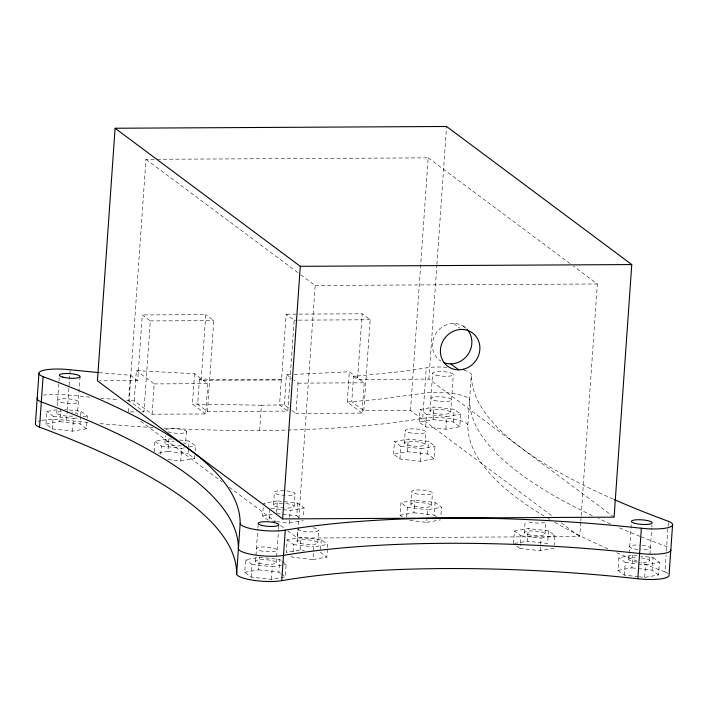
<?xml version="1.0" encoding="UTF-8"?>
<svg xmlns="http://www.w3.org/2000/svg" width="708" height="708" viewBox="0 0 708 708"><rect width="100%" height="100%" fill="white"/><g stroke="black" fill="none" stroke-linecap="round" stroke-linejoin="round"><path stroke-width="0.53" stroke-dasharray="3.54 2.66" d="M86.907 422.393L86.473 428.703L72.614 431.181L52.348 428.889L45.94 424.11L46.825 411.481L56.419 409.764M52.348 428.889L53.233 416.26L46.825 411.481M56.746 413.207L56.967 410.056M57.26 405.843L59.392 375.32M45.94 424.11L59.799 421.632L60.676 409.003M42.011 420.419A25.957 5.708 4 0 1 66.632 420.286L67.251 411.498M67.331 410.401L70.172 369.762M72.614 431.181L73.499 418.552L77.756 417.791M80.084 376.452L77.429 414.348A10.381 2.283 4 0 0 71.782 412.047M86.473 428.703L80.057 423.924L80.579 416.561M80.65 415.507L80.942 411.295L64.941 409.481M87.208 418.18L87.35 416.074L80.942 411.295M99.155 372.656L130.467 375.24L128.697 400.498L143.936 411.861L150.3 320.928L142.281 314.954L137.697 380.63L99.607 380.833M128.298 411.95L128.688 406.427M128.998 402.02L145.963 159.353L154.787 159.3M134.228 400.932L136.352 370.62L194.55 373.736L207.825 383.63L205.701 413.941L152.07 414.224L134.228 400.932L126.537 400.33M152.07 414.224L154.185 383.913L136.352 370.62M154.211 451.793L154.946 441.27L168.805 438.792L172.009 439.155M160.769 454.465L161.353 446.049L154.946 441.27M164.911 443.12L165.424 435.756M158.327 453.138L167.92 451.421L168.805 438.792M167.938 459.527L180.744 460.979L181.62 448.35L184.823 447.775M186.399 431.384L185.514 444.013A10.381 2.283 4 0 0 183.602 442.783M194.815 455.341L194.594 458.492L188.186 453.722L188.558 448.456M188.629 447.403L189.071 441.093L179.469 440.004M205.701 413.941L192.434 404.047L194.55 373.736M199.461 379.01L197.7 404.277L207.426 411.525L287.802 411.1L294.165 320.166L286.147 314.193L281.563 379.869L201.178 380.293L199.461 379.01L231.799 379.815L281.563 379.869M195.116 451.129L195.479 445.863L189.071 441.093M201.178 380.293L205.771 314.618L142.281 314.954M207.426 411.525L213.781 320.591L205.771 314.618M282.147 561.302L286.156 564.285L285.271 576.914L271.412 579.392L251.145 577.1L244.738 572.321L245.623 559.692L259.482 557.214L279.749 559.506L281.35 560.701M259.632 430.482L261.394 405.224L284.359 404.861L290.97 409.773M251.145 577.1L252.03 564.471L245.623 559.692M255.544 561.417L257.809 529.018M257.889 527.92L258.19 523.531M244.738 572.321L258.597 569.843L259.482 557.214M269.872 509.194L269.067 520.769L262.659 515.999L263.243 507.574M281.306 379.674L279.536 404.941L287.802 411.1M284.351 507.981A10.381 2.283 4 0 1 273.456 505.096L274.341 492.467A10.381 2.283 4 0 1 284.138 490.715M271.412 579.392L272.297 566.763L286.156 564.285M276.589 512.468L277.394 500.883L297.661 503.184L304.068 507.963L303.405 517.433M284.359 404.861L286.474 374.55L292.953 374.452M276.235 562.559L278.501 530.159M278.571 529.062L278.802 525.761M280.465 573.33L278.864 572.135L279.749 559.506M327.468 547.585L327.689 544.434L321.282 539.655L301.015 537.354L287.156 539.832L286.271 552.461L300.13 549.983L304.396 550.47M294.032 374.435L349.354 371.735L364.195 382.798L362.08 413.109L295.935 413.463L298.05 383.152L293.917 380.081M276.527 521.619L289.333 523.07L290.209 510.441L304.068 507.963M294.147 506.229L295.032 493.6M293.05 551.975L293.563 544.611L287.156 539.832M299.183 517.61L296.776 515.813L297.661 503.184M297.077 541.567L297.962 528.938A10.381 2.283 4 0 0 307.644 531.743A10.381 2.283 4 0 0 318.494 530.593A10.381 2.283 4 0 0 311.325 527.513M580.702 522.239L579.702 536.575L297.484 538.08L315.149 285.483L300.98 274.916M300.13 549.983L301.015 537.354M291.077 556.045L292.678 557.24L312.945 559.541L313.83 546.912L327.689 544.434M317.768 542.7L318.653 530.071M321.282 539.655L320.397 552.284L326.804 557.063L327.397 548.638M362.08 413.109L347.239 402.047L349.354 371.735M447.049 367.372A25.957 5.708 4 0 0 426.26 367.877L403.056 371.373L353.513 376.452L351.752 401.71L363.797 410.693L410.516 410.445L552.24 516.105M614.101 517.159L428.898 379.081L357.558 379.461L362.151 313.786L286.147 314.193M363.797 410.693L370.16 319.759L362.151 313.786M393.542 454.191L394.427 441.562L408.286 439.084L428.552 441.376L434.96 446.155L434.075 458.784L420.216 461.271L399.949 458.97L393.542 454.191L407.401 451.713L427.667 454.014L434.075 458.784M399.949 458.97L400.834 446.341L394.427 441.562M404.348 443.288L405.233 430.659M402.471 517.061L400.073 515.265L400.949 502.636L414.808 500.158L435.075 502.45L441.482 507.229L440.819 516.707M407.401 451.713L408.286 439.084M410.516 410.445L428.181 157.849L155.884 159.3M406.702 516.884L407.357 507.415L400.949 502.636M410.87 504.361L411.755 491.733M419.198 422.127L420.083 409.498L433.933 407.02L454.2 409.312L460.616 414.091L459.731 426.72L445.872 429.198L425.605 426.906L419.198 422.127L433.057 419.649L453.324 421.941L459.731 426.72M400.073 515.265L413.923 512.787L414.808 500.158M163.893 428.136A387.772 85.252 4 0 0 422.729 418.393L426.26 367.877M420.216 461.271L421.101 448.633L434.96 446.155M425.605 426.906L426.49 414.277L420.083 409.498M428.898 379.081L436.845 265.473M436.916 264.367L446.562 126.484M425.039 444.429L425.924 431.8M430.004 411.224L432.65 373.337M427.667 454.014L428.552 441.376M433.057 419.649L433.933 407.02M409.675 520.407L426.747 522.345L427.623 509.707L441.482 507.229M431.561 505.503L432.446 492.874M436.597 516.875L434.19 515.088L435.075 502.45M445.872 429.198L446.757 416.57L460.616 414.091M450.686 412.366L453.341 374.47M453.324 421.941L454.2 409.312M544.169 516.15A1024.458 225.224 4 0 1 467.838 424.915L471.369 374.399A25.957 5.708 4 0 0 462.837 369.877M513.539 543.655L514.424 531.027L528.283 528.54L548.55 530.841L554.957 535.62L554.293 545.089M554.072 548.249L540.222 550.727L519.955 548.435L520.247 544.222M520.318 543.169L520.831 535.797L514.424 531.027M524.345 532.752L525.159 521.177M514.61 543.461L527.398 541.178L528.283 528.54M540.222 550.727L541.098 538.098L554.957 535.62M545.036 533.885L545.85 522.309M548.55 530.841L547.665 543.47L527.398 541.178M580.781 521.132L581.091 516.725M581.162 515.619L597.366 283.979L573.445 266.146M638.271 576.684L624.403 575.117L617.995 570.338L618.88 557.709L632.74 555.222L640.2 556.072M624.403 575.117L625.288 562.479L618.88 557.709M628.801 559.435L629.173 554.169M629.244 553.125L631.456 521.548M617.995 570.338L631.855 567.851L632.74 555.222M644.669 577.409L645.554 564.78L659.413 562.302L658.529 574.931L644.669 577.409L639.342 576.808M649.493 560.568L651.758 528.177M651.829 527.071L651.988 524.876M658.529 574.931L652.121 570.152L653.006 557.523L641.271 556.196M667.83 573.391A25.957 5.708 4 0 0 664.918 571.843L666.069 555.373M666.378 550.983L668.449 521.327M83.093 416.835L87.35 416.074M189.08 447.014L195.479 445.863M180.744 460.979L194.594 458.492M277.394 500.883L263.535 503.361L265.137 504.556M262.659 515.999L272.253 514.282M289.333 523.07L303.183 520.592M426.747 522.345L440.597 519.858M312.945 559.541L326.804 557.063M347.239 402.047L376.249 399.569L424.499 393.135A25.957 5.708 4 0 1 452.385 393.418A25.957 5.708 4 0 1 469.608 399.657A1024.458 225.224 4 0 0 593.428 516.159M315.149 285.483L597.366 283.979M150.3 320.928L213.781 320.591M294.165 320.166L297.466 320.149M298.564 320.14L370.16 319.759M154.185 383.913L207.825 383.63M298.05 383.152L364.195 382.798M130.387 411.932L136.644 411.906M141.857 411.87L143.936 411.861M261.394 405.224L192.434 404.047M100.607 398.232L119.024 399.719M89.872 397.161L68.402 395.029A25.957 5.708 4 0 0 43.772 395.153M426.49 414.277L446.757 416.57M400.834 446.341L421.101 448.633M53.233 416.26L73.499 418.552M59.799 421.632L80.057 423.924M161.353 446.049L181.62 448.35M167.92 451.421L188.186 453.722M407.357 507.415L427.623 509.707M413.923 512.787L434.19 515.088M520.831 535.797L541.098 538.098M271.014 508.264L290.209 510.441M276.509 513.512L296.776 515.813M272.261 521.132L275.465 521.495M625.288 562.479L637.023 563.816M638.085 563.931L645.554 564.78M631.855 567.851L637.191 568.462M638.253 568.577L652.121 570.152M293.563 544.611L313.83 546.912M252.03 564.471L272.297 566.763M258.597 569.843L278.864 572.135M286.474 374.55L293.094 379.461M291.802 410.392L295.935 413.463M428.181 157.849L569.905 263.509M463.209 326.114L466.413 328.503A20.762 19.169 -53.3 0 0 437.031 331.875A20.762 19.169 -53.3 0 0 441.057 361.222M453.545 323.459L459.952 328.238M145.963 159.353L300.086 274.253M653.006 557.523L659.413 562.302M561.099 522.708L579.702 536.575M353.513 376.452L357.558 379.461M516.751 546.045L519.955 548.435M130.467 375.24L137.697 380.63M140.697 421.189L222.197 481.944M229.277 487.228L275.341 521.566M280.651 525.531L284.2 528.168M287.74 530.814L297.484 538.08M281.262 573.931L285.271 576.914M165.867 429.898A10.381 2.283 4 0 1 180.319 429.128A10.381 2.283 4 0 1 184.142 432.915A10.381 2.283 4 0 1 167.708 431.721M181.292 445.828A10.381 2.283 4 0 1 165.539 443.739A10.381 2.283 4 0 1 174.141 441.226M286.837 490.936A10.381 2.283 4 0 1 295.041 493.803A10.381 2.283 4 0 1 286.129 495.396M285.236 495.352A10.381 2.283 4 0 1 274.341 492.467M285.952 503.565A10.381 2.283 4 0 1 294.156 506.432A10.381 2.283 4 0 1 285.244 508.025M273.456 505.096A10.381 2.283 4 0 1 283.262 503.344M544.806 522.345A10.381 2.283 4 0 1 526.894 521.362M422.729 418.393A25.957 5.708 4 0 1 450.615 418.685A25.957 5.708 4 0 1 467.838 424.915M153.052 427.535A387.772 85.252 4 0 1 98.837 423.49M88.066 422.49A387.772 85.252 4 0 1 66.632 420.286M640.935 536.726A1024.458 225.224 4 0 0 666.688 546.585A25.957 5.708 4 0 1 669.6 548.125M639.935 536.328A1024.458 225.224 4 0 1 618.5 527.451M610.579 524A1024.458 225.224 4 0 1 598.428 518.495M664.918 571.843A1024.458 225.224 4 0 1 641.165 562.78M637.173 561.187A1024.458 225.224 4 0 1 615.73 552.275M607.836 548.824A1024.458 225.224 4 0 1 554.736 522.345M549.851 519.53A1024.458 225.224 4 0 1 547.939 518.406M38.179 421.393A25.957 5.708 4 0 1 40.922 420.632M642.183 545.275A10.381 2.283 4 0 1 650.36 548.24A10.381 2.283 4 0 1 640.572 549.691M637.881 549.47A10.381 2.283 4 0 1 629.704 546.505A10.381 2.283 4 0 1 639.483 545.054M72.729 416.074A10.381 2.283 4 0 1 58.401 414.446A10.381 2.283 4 0 1 61.446 411.481M641.298 557.913A10.381 2.283 4 0 1 649.475 560.869A10.381 2.283 4 0 1 639.696 562.329M636.996 562.099A10.381 2.283 4 0 1 628.793 559.231A10.381 2.283 4 0 1 637.704 557.639M613.323 499.167A1024.458 225.224 4 0 1 471.369 374.399M415.171 493.547A10.381 2.283 4 0 0 432.234 493.449A10.381 2.283 4 0 0 418.897 489.918A10.381 2.283 4 0 0 415.171 493.547M408.649 432.473A10.381 2.283 4 0 0 425.712 432.376A10.381 2.283 4 0 0 412.375 428.844A10.381 2.283 4 0 0 408.649 432.473M407.764 445.102A10.381 2.283 4 0 0 424.827 445.005A10.381 2.283 4 0 0 411.49 441.473A10.381 2.283 4 0 0 407.764 445.102M414.286 506.176A10.381 2.283 4 0 0 431.349 506.078A10.381 2.283 4 0 0 418.012 502.547A10.381 2.283 4 0 0 414.286 506.176M527.761 534.558A10.381 2.283 4 0 0 544.824 534.469A10.381 2.283 4 0 0 531.487 530.929A10.381 2.283 4 0 0 527.761 534.558M434.305 400.401A10.381 2.283 4 0 0 451.359 400.312A10.381 2.283 4 0 0 438.022 396.772A10.381 2.283 4 0 0 434.305 400.401M259.845 550.594A10.381 2.283 4 0 0 276.908 550.505A10.381 2.283 4 0 0 263.571 546.965A10.381 2.283 4 0 0 259.845 550.594M433.42 413.029A10.381 2.283 4 0 0 450.483 412.941A10.381 2.283 4 0 0 437.146 409.401A10.381 2.283 4 0 0 433.42 413.029M61.038 402.392A10.381 2.283 4 0 0 78.101 402.294A10.381 2.283 4 0 0 64.764 398.763A10.381 2.283 4 0 0 61.038 402.392M300.493 543.372A10.381 2.283 4 0 0 317.556 543.284A10.381 2.283 4 0 0 304.219 539.744A10.381 2.283 4 0 0 300.493 543.372M258.96 563.232A10.381 2.283 4 0 0 276.023 563.134A10.381 2.283 4 0 0 262.686 559.603A10.381 2.283 4 0 0 258.96 563.232M436.066 375.143A10.381 2.283 4 0 0 453.129 375.054A10.381 2.283 4 0 0 439.792 371.514A10.381 2.283 4 0 0 436.066 375.143"/><path stroke-width="1.06" d="M38.931 373.585L35.4 424.101A25.957 5.708 4 0 0 39.551 427.198A1024.458 225.224 4 0 1 236.631 574.126A25.957 5.708 4 0 0 253.853 580.356A25.957 5.708 4 0 0 281.74 580.649A387.772 85.252 4 0 1 637.828 578.755A25.957 5.708 4 0 0 669.069 574.94L672.6 524.416M39.551 427.198L43.082 376.674A25.957 5.708 4 0 1 43.445 370.346A25.957 5.708 4 0 1 70.172 369.762L98.076 372.55M115.094 128.245L97.43 380.842L282.634 518.92L614.101 517.159L631.766 264.562L446.562 126.484L115.094 128.245L300.298 266.323L631.766 264.562M236.631 574.126L240.162 523.601A1024.458 225.224 4 0 0 43.082 376.674M282.634 518.92L300.298 266.323M281.74 580.649L285.271 530.133A387.772 85.252 4 0 1 641.368 528.239A25.957 5.708 4 0 0 668.087 527.655A25.957 5.708 4 0 0 668.449 521.327A1024.458 225.224 4 0 1 614.305 499.6M637.828 578.755L641.368 528.239M450.722 363.877L458.731 369.85M670.83 549.673A25.957 5.708 4 0 1 639.598 553.497A387.772 85.252 4 0 0 283.501 555.391A25.957 5.708 4 0 1 255.615 555.099A25.957 5.708 4 0 1 238.392 548.859A1024.458 225.224 4 0 0 41.312 401.932A25.957 5.708 4 0 1 37.692 397.392M285.271 530.133A25.957 5.708 4 0 1 257.385 529.841A25.957 5.708 4 0 1 240.162 523.601M467.068 329.309A20.762 19.169 -53.3 0 1 467.891 354.584A20.762 19.169 -53.3 0 1 443.757 362.576M261.606 525.336A10.381 2.283 4 0 0 278.669 525.248A10.381 2.283 4 0 0 265.332 521.707A10.381 2.283 4 0 0 261.606 525.336M62.808 377.125A10.381 2.283 4 0 0 79.871 377.037A10.381 2.283 4 0 0 66.534 373.497A10.381 2.283 4 0 0 62.808 377.125M634.864 523.354A10.381 2.283 4 0 0 651.926 523.265A10.381 2.283 4 0 0 638.589 519.725A10.381 2.283 4 0 0 634.864 523.354M463.882 369.134A20.762 19.169 -53.3 0 0 475.077 335.273A20.762 19.169 -53.3 0 0 441.482 344.513A20.762 19.169 -53.3 0 0 463.882 369.134"/></g></svg>
